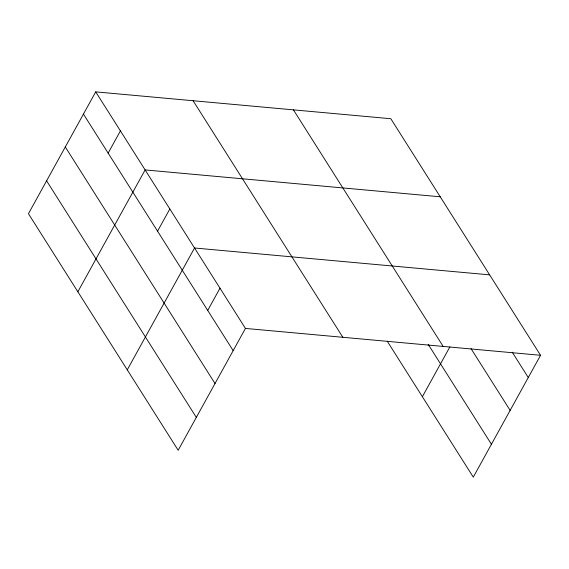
<?xml version="1.0" encoding="UTF-8"?>
<svg xmlns="http://www.w3.org/2000/svg" width="569" height="569" viewBox="0 0 569 569"><rect width="100%" height="100%" fill="white"/><g stroke="black" fill="none" stroke-linecap="round" stroke-linejoin="round"><path stroke-width="0.85" d="M95.713 91.865L28.45 213.709L178.175 450.271L245.438 328.42L95.713 91.865L390.825 118.729L540.55 355.291L473.287 477.135L387.219 341.165M108.146 153.125L120.422 130.891M77.861 291.776L145.123 169.925L440.235 196.796M157.556 231.185L169.825 208.958M127.271 369.836L194.534 247.992L489.646 274.863M207.713 310.432L219.99 288.206M422.376 396.707L449.873 346.898M245.438 328.42L540.55 355.291M512.256 352.197L528.281 377.517M471.011 348.584L510.13 410.391M293.44 109.867L443.166 346.421M428.173 344.316L491.431 444.261M193.097 100.727L342.83 337.289M83.444 114.092L233.169 350.646M65.293 146.966L215.018 383.52M46.601 180.835L196.326 417.397"/></g></svg>
